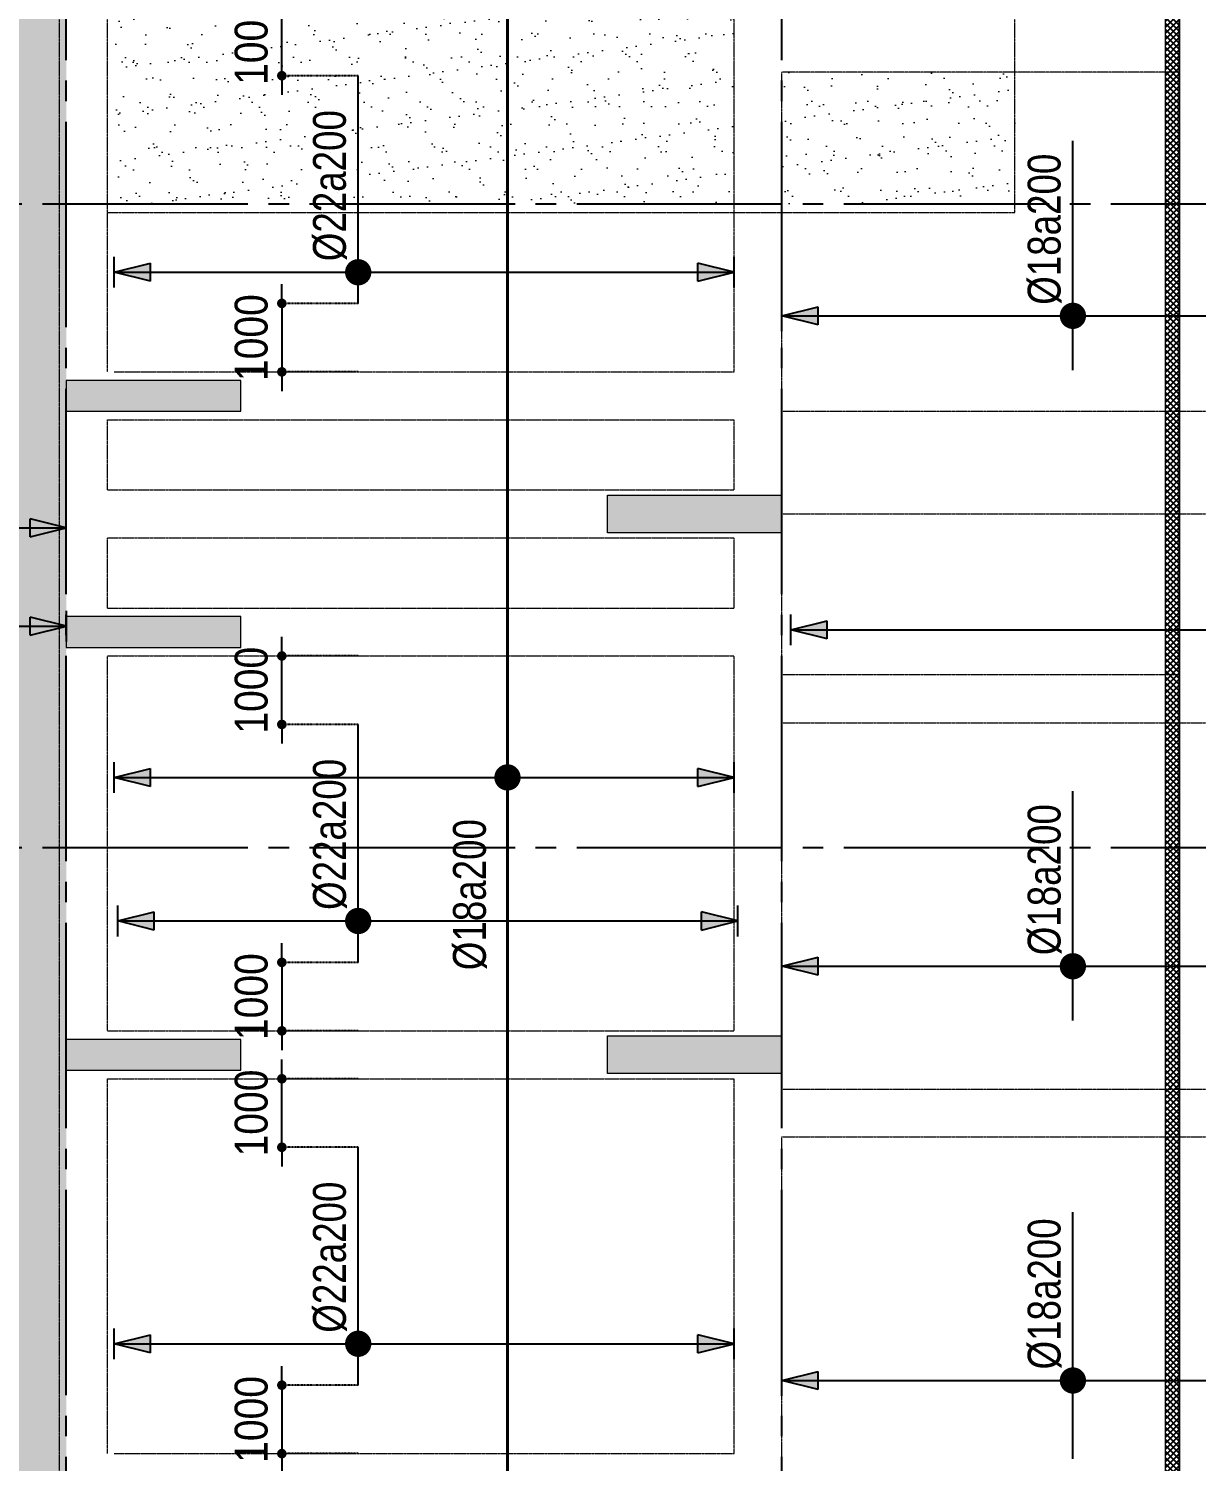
# Model space of a CAD drawing. Header units: millimetres. Extents: x -3819597 to -2591384, y 582389 to 820195.
# Drawn here: x -2690206 to -2673157, y 717169 to 738094 of the extents above; entities that cross this region are included whole.
import ezdxf
from ezdxf.enums import TextEntityAlignment as Align

# ---------------------------------------------------------------- set-up
doc = ezdxf.new("R2010")
doc.units = ezdxf.units.MM
doc.header["$MEASUREMENT"] = 0
for name, pattern in [('CENTER', [2, 1.25, -0.25, 0.25, -0.25]), ('CHG_XX_Damsan_Ham 2$0$CHG_XX_Damsan_Ham 2$0$HIDDEN', [0.375, 0.25, -0.125]), ('CHG_XX_Luoi truc$0$MB_Luoi truc$0$Center101', [13, 10, -1, 1, -1]), ('DOT2', [0.125, 0, -0.125]), ('HIDDEN', [0.375, 0.25, -0.125])]:
    doc.linetypes.add(name, pattern=pattern)
doc.layers.get('0').update_dxf_attribs({"lineweight": 9})
doc.layers.get('Defpoints').update_dxf_attribs({"color": 10, "lineweight": 0})
for name, color, linetype in [('02HN. TEXT B', 1, 'Continuous'), ('08HN. SSS X', 6, 'Continuous'), ('12HN. GRID', 1, 'CENTER'), ("CHG_XX_Damsan_Ham 2$0$CHG_XX_Damsan_Ham 2$0$'S_General_Hatch_8", 8, 'Continuous'), ('CHG_XX_Damsan_Ham 2$0$DTE-MEP-REVISION-1', 2, 'Continuous'), ('CHG_XX_Luoi truc$0$Grid', 34, 'Continuous'), ('CHG_XX_Luoi truc$0$Grid Line', 8, 'CHG_XX_Luoi truc$0$MB_Luoi truc$0$Center101'), ('dim', 51, 'Continuous')]:
    doc.layers.add(name, color=color, linetype=linetype)
for name, color, linetype, lineweight in [('CHG_XX_Cot_Ham 2$0$COT', 5, 'Continuous', 13), ('CHG_XX_Cot_Ham 2$0$NS-Pier-H2', 150, 'Continuous', 13), ('CHG_XX_Cot_Ham 2$0$NS-Pier-H2 @ 1', 150, 'Continuous', 13), ('CHG_XX_Cot_Ham 2$0$NS-Pier-H2 @ 150', 150, 'Continuous', 13), ("CHG_XX_Damsan_Ham 2$0$CHG_XX_Damsan_Ham 2$0$'S_General_Hidden_1 Thin", 1, 'CHG_XX_Damsan_Ham 2$0$CHG_XX_Damsan_Ham 2$0$HIDDEN', 18), ('CHG_XX_Damsan_Ham 2$0$CHG_XX_Damsan_Ham 2$0$DBAO', 3, 'Continuous', 13), ('CHG_XX_Damsan_Ham 2$0$CHG_XX_Damsan_Ham 2$0$DTE-MEP-H-SLAB TEXT', 3, 'Continuous', 0), ('CHG_XX_Damsan_Ham 2$0$CHG_XX_Damsan_Ham 2$0$Start hatch', 8, 'Continuous', 25), ('CHG_XX_Damsan_Ham 2$0$DTE-MEP-H-SLAB TEXT', 3, 'Continuous', 0), ('CHG_XX_Damsan_Ham 2$0$HATCH', 57, 'Continuous', 9), ('thep chay suot', 5, 'HIDDEN', 40)]:
    doc.layers.add(name, color=color, linetype=linetype, lineweight=lineweight)
doc.styles.add('[HN042014]STYLE', font='arial.ttf', dxfattribs={"width": 0.8})
doc.styles.add('CHG_XX_Luoi truc$0$MB_Luoi truc$0$Grid A-F$0$VNI-HelveCB', font='VHELVCB_0.TTF')
doc.styles.add('MB_Luoi truc$0$Arial_C', font='arial.ttf', dxfattribs={"width": 0.85})
doc.dimstyles.new('200', dxfattribs={"dimscale": 200, "dimtxt": 2.4, "dimasz": 0.7, "dimexe": 0.0003, "dimexo": 0, "dimgap": 1, "dimtad": 1, "dimdec": 0, "dimzin": 12, "dimdsep": 46, "dimtxsty": 'MB_Luoi truc$0$Arial_C', "dimblk": 'MB_Luoi truc$0$_Dot', "dimcen": 0.5, "dimclrd": 256, "dimclre": 8, "dimclrt": 1, "dimadec": 0, "dimazin": 0, "dimtfac": 1, "dimtdec": 0, "dimtix": 1, "dimtmove": 2, "dimatfit": 3, "dimldrblk": 'MB_Luoi truc$0$HTT Arrow 30', "dimfxl": 1, "dimtolj": 1, "dimtzin": 0, "dimlwe": -1, "dimarcsym": 0})
pattern_1 = [(45, (273994.73, -8650), (-44.194174, 44.194174), []), (135, (273994.73, -8650), (-44.194174, -44.194174), [])]

# ---------------------------------------------------------------- blocks, each defined once
blk = doc.blocks.new('*U238')
at = {"layer": '12HN. GRID', "linetype": 'Continuous'}
h = blk.add_hatch(color=256, dxfattribs=at)
h.dxf.hatch_style = 1
h.paths.add_polyline_path([(-44, 1011.4), (44, 1011.4), (0, 1187.4)])
h = blk.add_hatch(color=256, dxfattribs=at)
h.dxf.hatch_style = 1
h.paths.add_polyline_path([(0, -1829.2), (44, -1653.2), (-44, -1653.2)])
at = {"layer": '08HN. SSS X', "linetype": 'ByBlock', "ltscale": 10}
for p, q in [((-151.5, 0), (956.8, 0)), ((-151.5, 0), (-151.5, 0)), ((956.8, 0), (956.8, 0))]:
    blk.add_line(p, q, dxfattribs=at)
at = {"layer": '12HN. GRID', "linetype": 'Continuous'}
for p, q in [((-75, 1187.4), (75, 1187.4)), ((-44, 1011.4), (0, 1187.4)), ((0, 1187.4), (0, -1829.2)), ((0, 1187.4), (44, 1011.4)), ((-44, 1011.4), (44, 1011.4)), ((-44, -1653.2), (44, -1653.2)), ((-44, -1653.2), (0, -1829.2)), ((0, -1829.2), (44, -1653.2)), ((-75, -1829.2), (75, -1829.2))]:
    blk.add_line(p, q, dxfattribs=at)
at = {"layer": '12HN. GRID', "linetype": 'Continuous', "const_width": 64, "flags": 128}
blk.add_lwpolyline([(-32, 0, 1), (32, 0, 1)], format="xyb", close=True, dxfattribs=at)
at = {"layer": '02HN. TEXT B', "linetype": 'ByBlock', "style": '[HN042014]STYLE', "width": 0.8, "flags": 8}
blk.add_attdef('1', text='', height=160, dxfattribs=at).set_placement((53.8, 140), align=Align.MIDDLE_LEFT)
blk.add_attdef('0', text='', height=160, dxfattribs=at).set_placement((1102.5, 160), align=Align.MIDDLE_CENTER)
at = {"layer": 'Defpoints', "color": 9, "linetype": 'ByBlock', "style": '[HN042014]STYLE', "width": 0.8, "flags": 9}
for tag, p in [('2', (2293.3, 2422.8)), ('3', (2293.3, 2018)), ('4', (2293.3, 1613.3)), ('5', (2293.3, 1222.8))]:
    blk.add_attdef(tag, text='', height=250, dxfattribs=at).set_placement(p, align=Align.MIDDLE_CENTER)
blk = doc.blocks.new('MB_Luoi truc$0$_Dot')
at = {"color": 0, "linetype": 'ByBlock', "lineweight": -2}
blk.add_line((-0.5, 0), (-1, 0), dxfattribs=at)
at = {"color": 0, "linetype": 'ByBlock', "const_width": 0.5}
blk.add_lwpolyline([(-0.25, 0, 1), (0.25, 0, 1)], format="xyb", close=True, dxfattribs=at)
blk = doc.blocks.new('*D205')
at = {"layer": 'Defpoints', "color": 0, "transparency": 16777216}
for p in [(-2685394, 734081), (-2686509, 733081), (-2685394, 733081)]:
    blk.add_point(p, dxfattribs=at)
at = {"layer": 'dim', "lineweight": -2, "transparency": 16777216}
for p, q in [((-2686509, 734221), (-2686509, 734361)), ((-2686509, 734081), (-2686509, 733081)), ((-2686509, 732941), (-2686509, 732801))]:
    blk.add_line(p, q, dxfattribs=at)
at = {"layer": 'dim', "color": 8, "linetype": 'DOT2', "transparency": 16777216}
for p, q in [((-2685394, 734081), (-2686509, 734081)), ((-2685394, 733081), (-2686509, 733081))]:
    blk.add_line(p, q, dxfattribs=at)
at = {"layer": 'dim', "lineweight": -2, "transparency": 16777216, "xscale": 140, "yscale": 140, "zscale": 140}
for p, rotation in [((-2686509, 734081), 270), ((-2686509, 733081), 90)]:
    blk.add_blockref('MB_Luoi truc$0$_Dot', p, dxfattribs=dict(at, rotation=rotation))
at = {"layer": 'dim', "color": 1, "transparency": 16777216, "insert": (-2686954, 733581), "char_height": 480, "attachment_point": 5, "rotation": 90, "style": 'MB_Luoi truc$0$Arial_C'}
blk.add_mtext('\\A1;1000', dxfattribs=at)
blk = doc.blocks.new('MB_Luoi truc$0$HTT Arrow 30')
blk.add_hatch(color=256).paths.add_polyline_path([(-2.5, 0.375), (-2.5, -0.375), (0, 0)])
at = {"color": 0, "linetype": 'ByBlock', "lineweight": -2}
for p, q in [((0, 0), (-2.5, 0.375)), ((-2.5, -0.375), (-2.5, 0.375)), ((0, 0), (-2.5, -0.375))]:
    blk.add_line(p, q, dxfattribs=at)
blk = doc.blocks.new('*D206')
at = {"layer": 'Defpoints', "color": 0, "transparency": 16777216}
for p in [(-2686509, 738406), (-2685394, 738406), (-2685394, 737406)]:
    blk.add_point(p, dxfattribs=at)
at = {"layer": 'dim', "lineweight": -2, "transparency": 16777216}
for p, q in [((-2686509, 738546), (-2686509, 738686)), ((-2686509, 737406), (-2686509, 738406)), ((-2686509, 737266), (-2686509, 737126))]:
    blk.add_line(p, q, dxfattribs=at)
at = {"layer": 'dim', "color": 8, "linetype": 'DOT2', "transparency": 16777216}
for p, q in [((-2685394, 738406), (-2686509, 738406)), ((-2685394, 737406), (-2686509, 737406))]:
    blk.add_line(p, q, dxfattribs=at)
at = {"layer": 'dim', "lineweight": -2, "transparency": 16777216, "xscale": 140, "yscale": 140, "zscale": 140}
for p, rotation in [((-2686509, 738406), 270), ((-2686509, 737406), 90)]:
    blk.add_blockref('MB_Luoi truc$0$_Dot', p, dxfattribs=dict(at, rotation=rotation))
at = {"layer": 'dim', "color": 1, "transparency": 16777216, "insert": (-2686954, 737906), "char_height": 480, "attachment_point": 5, "rotation": 90, "style": 'MB_Luoi truc$0$Arial_C'}
blk.add_mtext('\\A1;1000', dxfattribs=at)
blk = doc.blocks.new('*U193')
at = {"layer": '12HN. GRID', "linetype": 'Continuous'}
h = blk.add_hatch(color=256, dxfattribs=at)
h.dxf.hatch_style = 1
h.paths.add_polyline_path([(-44, 993.3), (44, 993.3), (0, 1169.3)])
h = blk.add_hatch(color=256, dxfattribs=at)
h.dxf.hatch_style = 1
h.paths.add_polyline_path([(0, -1847.3), (44, -1671.3), (-44, -1671.3)])
at = {"layer": '08HN. SSS X', "linetype": 'ByBlock', "ltscale": 10}
for p, q in [((-201.5, 0), (956.8, 0)), ((-201.5, 0), (-201.5, 0)), ((956.8, 0), (956.8, 0))]:
    blk.add_line(p, q, dxfattribs=at)
at = {"layer": '12HN. GRID', "linetype": 'Continuous'}
for p, q in [((-75, 1169.3), (75, 1169.3)), ((-44, 993.3), (0, 1169.3)), ((0, 1169.3), (0, -1847.3)), ((0, 1169.3), (44, 993.3)), ((-44, 993.3), (44, 993.3)), ((-44, -1671.3), (44, -1671.3)), ((-44, -1671.3), (0, -1847.3)), ((0, -1847.3), (44, -1671.3)), ((-75, -1847.3), (75, -1847.3))]:
    blk.add_line(p, q, dxfattribs=at)
at = {"layer": '12HN. GRID', "linetype": 'Continuous', "const_width": 64, "flags": 128}
blk.add_lwpolyline([(-32, 0, 1), (32, 0, 1)], format="xyb", close=True, dxfattribs=at)
at = {"layer": '02HN. TEXT B', "linetype": 'ByBlock', "style": '[HN042014]STYLE', "width": 0.8, "flags": 8}
blk.add_attdef('1', text='', height=160, dxfattribs=at).set_placement((53.8, 140), align=Align.MIDDLE_LEFT)
blk.add_attdef('0', text='', height=160, dxfattribs=at).set_placement((1102.5, 160), align=Align.MIDDLE_CENTER)
at = {"layer": 'Defpoints', "color": 9, "linetype": 'ByBlock', "style": '[HN042014]STYLE', "width": 0.8, "flags": 9}
for tag, p in [('2', (2293.3, 2422.8)), ('3', (2293.3, 2018)), ('4', (2293.3, 1613.3)), ('5', (2293.3, 1222.8))]:
    blk.add_attdef(tag, text='', height=250, dxfattribs=at).set_placement(p, align=Align.MIDDLE_CENTER)
blk = doc.blocks.new('*D208')
at = {"layer": 'Defpoints', "color": 0, "transparency": 16777216}
for p in [(-2685394, 724456), (-2686509, 723456), (-2685394, 723456)]:
    blk.add_point(p, dxfattribs=at)
at = {"layer": 'dim', "lineweight": -2, "transparency": 16777216}
for p, q in [((-2686509, 724596), (-2686509, 724736)), ((-2686509, 724456), (-2686509, 723456)), ((-2686509, 723316), (-2686509, 723176))]:
    blk.add_line(p, q, dxfattribs=at)
at = {"layer": 'dim', "color": 8, "linetype": 'DOT2', "transparency": 16777216}
for p, q in [((-2685394, 724456), (-2686509, 724456)), ((-2685394, 723456), (-2686509, 723456))]:
    blk.add_line(p, q, dxfattribs=at)
at = {"layer": 'dim', "lineweight": -2, "transparency": 16777216, "xscale": 140, "yscale": 140, "zscale": 140}
for p, rotation in [((-2686509, 724456), 270), ((-2686509, 723456), 90)]:
    blk.add_blockref('MB_Luoi truc$0$_Dot', p, dxfattribs=dict(at, rotation=rotation))
at = {"layer": 'dim', "color": 1, "transparency": 16777216, "insert": (-2686954, 723956), "char_height": 480, "attachment_point": 5, "rotation": 90, "style": 'MB_Luoi truc$0$Arial_C'}
blk.add_mtext('\\A1;1000', dxfattribs=at)
blk = doc.blocks.new('*D209')
at = {"layer": 'Defpoints', "color": 0, "transparency": 16777216}
for p in [(-2686509, 728931), (-2685394, 728931), (-2685394, 727931)]:
    blk.add_point(p, dxfattribs=at)
at = {"layer": 'dim', "lineweight": -2, "transparency": 16777216}
for p, q in [((-2686509, 729071), (-2686509, 729211)), ((-2686509, 727931), (-2686509, 728931)), ((-2686509, 727791), (-2686509, 727651))]:
    blk.add_line(p, q, dxfattribs=at)
at = {"layer": 'dim', "color": 8, "linetype": 'DOT2', "transparency": 16777216}
for p, q in [((-2685394, 728931), (-2686509, 728931)), ((-2685394, 727931), (-2686509, 727931))]:
    blk.add_line(p, q, dxfattribs=at)
at = {"layer": 'dim', "lineweight": -2, "transparency": 16777216, "xscale": 140, "yscale": 140, "zscale": 140}
for p, rotation in [((-2686509, 728931), 270), ((-2686509, 727931), 90)]:
    blk.add_blockref('MB_Luoi truc$0$_Dot', p, dxfattribs=dict(at, rotation=rotation))
at = {"layer": 'dim', "color": 1, "transparency": 16777216, "insert": (-2686954, 728431), "char_height": 480, "attachment_point": 5, "rotation": 90, "style": 'MB_Luoi truc$0$Arial_C'}
blk.add_mtext('\\A1;1000', dxfattribs=at)
blk = doc.blocks.new('*U241')
at = {"layer": '12HN. GRID', "linetype": 'Continuous'}
h = blk.add_hatch(color=256, dxfattribs=at)
h.dxf.hatch_style = 1
h.paths.add_polyline_path([(-44, 1011.4), (44, 1011.4), (0, 1187.4)])
h = blk.add_hatch(color=256, dxfattribs=at)
h.dxf.hatch_style = 1
h.paths.add_polyline_path([(0, -1829.2), (44, -1653.2), (-44, -1653.2)])
at = {"layer": '08HN. SSS X', "linetype": 'ByBlock', "ltscale": 10}
for p, q in [((-201.5, 0), (956.8, 0)), ((-201.5, 0), (-201.5, 0)), ((956.8, 0), (956.8, 0))]:
    blk.add_line(p, q, dxfattribs=at)
at = {"layer": '12HN. GRID', "linetype": 'Continuous'}
for p, q in [((-75, 1187.4), (75, 1187.4)), ((-44, 1011.4), (0, 1187.4)), ((0, 1187.4), (0, -1829.2)), ((0, 1187.4), (44, 1011.4)), ((-44, 1011.4), (44, 1011.4)), ((-44, -1653.2), (44, -1653.2)), ((-44, -1653.2), (0, -1829.2)), ((0, -1829.2), (44, -1653.2)), ((-75, -1829.2), (75, -1829.2))]:
    blk.add_line(p, q, dxfattribs=at)
at = {"layer": '12HN. GRID', "linetype": 'Continuous', "const_width": 64, "flags": 128}
blk.add_lwpolyline([(-32, 0, 1), (32, 0, 1)], format="xyb", close=True, dxfattribs=at)
at = {"layer": '02HN. TEXT B', "linetype": 'ByBlock', "style": '[HN042014]STYLE', "width": 0.8, "flags": 8}
blk.add_attdef('1', text='', height=160, dxfattribs=at).set_placement((53.8, 140), align=Align.MIDDLE_LEFT)
blk.add_attdef('0', text='', height=160, dxfattribs=at).set_placement((1102.5, 160), align=Align.MIDDLE_CENTER)
at = {"layer": 'Defpoints', "color": 9, "linetype": 'ByBlock', "style": '[HN042014]STYLE', "width": 0.8, "flags": 9}
for tag, p in [('2', (2293.3, 2422.8)), ('3', (2293.3, 2018)), ('4', (2293.3, 1613.3)), ('5', (2293.3, 1222.8))]:
    blk.add_attdef(tag, text='', height=250, dxfattribs=at).set_placement(p, align=Align.MIDDLE_CENTER)
blk = doc.blocks.new('*D210')
at = {"layer": 'Defpoints', "color": 0, "transparency": 16777216}
for p in [(-2685394, 718281), (-2686509, 717281), (-2685394, 717281)]:
    blk.add_point(p, dxfattribs=at)
at = {"layer": 'dim', "lineweight": -2, "transparency": 16777216}
for p, q in [((-2686509, 718421), (-2686509, 718561)), ((-2686509, 718281), (-2686509, 717281)), ((-2686509, 717141), (-2686509, 717001))]:
    blk.add_line(p, q, dxfattribs=at)
at = {"layer": 'dim', "color": 8, "linetype": 'DOT2', "transparency": 16777216}
for p, q in [((-2685394, 718281), (-2686509, 718281)), ((-2685394, 717281), (-2686509, 717281))]:
    blk.add_line(p, q, dxfattribs=at)
at = {"layer": 'dim', "lineweight": -2, "transparency": 16777216, "xscale": 140, "yscale": 140, "zscale": 140}
for p, rotation in [((-2686509, 718281), 270), ((-2686509, 717281), 90)]:
    blk.add_blockref('MB_Luoi truc$0$_Dot', p, dxfattribs=dict(at, rotation=rotation))
at = {"layer": 'dim', "color": 1, "transparency": 16777216, "insert": (-2686954, 717781), "char_height": 480, "attachment_point": 5, "rotation": 90, "style": 'MB_Luoi truc$0$Arial_C'}
blk.add_mtext('\\A1;1000', dxfattribs=at)
blk = doc.blocks.new('*D211')
at = {"layer": 'Defpoints', "color": 0, "transparency": 16777216}
for p in [(-2686509, 722756), (-2685394, 722756), (-2685394, 721756)]:
    blk.add_point(p, dxfattribs=at)
at = {"layer": 'dim', "lineweight": -2, "transparency": 16777216}
for p, q in [((-2686509, 722896), (-2686509, 723036)), ((-2686509, 721756), (-2686509, 722756)), ((-2686509, 721616), (-2686509, 721476))]:
    blk.add_line(p, q, dxfattribs=at)
at = {"layer": 'dim', "color": 8, "linetype": 'DOT2', "transparency": 16777216}
for p, q in [((-2685394, 722756), (-2686509, 722756)), ((-2685394, 721756), (-2686509, 721756))]:
    blk.add_line(p, q, dxfattribs=at)
at = {"layer": 'dim', "lineweight": -2, "transparency": 16777216, "xscale": 140, "yscale": 140, "zscale": 140}
for p, rotation in [((-2686509, 722756), 270), ((-2686509, 721756), 90)]:
    blk.add_blockref('MB_Luoi truc$0$_Dot', p, dxfattribs=dict(at, rotation=rotation))
at = {"layer": 'dim', "color": 1, "transparency": 16777216, "insert": (-2686954, 722256), "char_height": 480, "attachment_point": 5, "rotation": 90, "style": 'MB_Luoi truc$0$Arial_C'}
blk.add_mtext('\\A1;1000', dxfattribs=at)
blk = doc.blocks.new('*U688')
at = {"layer": '12HN. GRID', "linetype": 'Continuous'}
h = blk.add_hatch(color=256, dxfattribs=at)
h.dxf.hatch_style = 1
h.paths.add_polyline_path([(-44, 1738.1), (44, 1738.1), (0, 1914.1)])
h = blk.add_hatch(color=256, dxfattribs=at)
h.dxf.hatch_style = 1
h.paths.add_polyline_path([(0, -1102.6), (44, -926.6), (-44, -926.6)])
for p, q in [((-75, 1914.1), (75, 1914.1)), ((-44, 1738.1), (0, 1914.1)), ((0, 1914.1), (0, -1102.6)), ((0, 1914.1), (44, 1738.1)), ((-44, 1738.1), (44, 1738.1)), ((-44, -926.6), (44, -926.6)), ((-44, -926.6), (0, -1102.6)), ((0, -1102.6), (44, -926.6)), ((-75, -1102.6), (75, -1102.6))]:
    blk.add_line(p, q, dxfattribs=at)
at = {"layer": '12HN. GRID', "linetype": 'Continuous', "const_width": 64, "flags": 128}
blk.add_lwpolyline([(-32, 0, 1), (32, 0, 1)], format="xyb", close=True, dxfattribs=at)
at = {"layer": 'thep chay suot', "linetype": 'HIDDEN', "ltscale": 10}
blk.add_line((-8141.9, 0), (3882.9, 0), dxfattribs=at)
at = {"layer": '02HN. TEXT B', "linetype": 'ByBlock', "style": '[HN042014]STYLE', "width": 0.8, "flags": 8}
blk.add_attdef('1', text='', height=160, dxfattribs=at).set_placement((-938.4, 185.3), align=Align.MIDDLE_LEFT)
blk.add_attdef('0', text='', height=160, dxfattribs=at).set_placement((-351.3, 10.6), align=Align.MIDDLE_CENTER)
at = {"layer": 'Defpoints', "color": 9, "linetype": 'ByBlock', "style": '[HN042014]STYLE', "width": 0.8, "flags": 9}
for tag, p in [('2', (-7875.4, -1744.7)), ('3', (-7875.4, -2149.5)), ('4', (-7875.4, -2554.3)), ('5', (-7875.4, -2944.7))]:
    blk.add_attdef(tag, text='', height=250, dxfattribs=at).set_placement(p, align=Align.MIDDLE_CENTER)
blk = doc.blocks.new('*U910')
at = {"layer": '12HN. GRID', "linetype": 'Continuous'}
h = blk.add_hatch(color=256, dxfattribs=at)
h.dxf.hatch_style = 1
h.paths.add_polyline_path([(-44, 1239.8), (44, 1239.8), (0, 1415.8)])
h = blk.add_hatch(color=256, dxfattribs=at)
h.dxf.hatch_style = 1
h.paths.add_polyline_path([(0, -2234.2), (44, -2058.2), (-44, -2058.2)])
at = {"layer": '08HN. SSS X', "linetype": 'ByBlock', "ltscale": 10}
for p, q in [((-264.5, 0), (852.3, 0)), ((-264.5, 0), (-264.5, 0)), ((852.3, 0), (852.3, 0))]:
    blk.add_line(p, q, dxfattribs=at)
at = {"layer": '12HN. GRID', "linetype": 'Continuous'}
for p, q in [((-75, 1415.8), (75, 1415.8)), ((-44, 1239.8), (0, 1415.8)), ((0, 1415.8), (0, -2234.2)), ((0, 1415.8), (44, 1239.8)), ((-44, 1239.8), (44, 1239.8)), ((-44, -2058.2), (44, -2058.2)), ((-44, -2058.2), (0, -2234.2)), ((0, -2234.2), (44, -2058.2)), ((-75, -2234.2), (75, -2234.2))]:
    blk.add_line(p, q, dxfattribs=at)
at = {"layer": '12HN. GRID', "linetype": 'Continuous', "const_width": 64, "flags": 128}
blk.add_lwpolyline([(-32, 0, 1), (32, 0, 1)], format="xyb", close=True, dxfattribs=at)
at = {"layer": '02HN. TEXT B', "linetype": 'ByBlock', "style": '[HN042014]STYLE', "width": 0.8, "flags": 8}
blk.add_attdef('1', text='', height=160, dxfattribs=at).set_placement((53.8, 140), align=Align.MIDDLE_LEFT)
blk.add_attdef('0', text='', height=160, dxfattribs=at).set_placement((1102.5, 160), align=Align.MIDDLE_CENTER)
at = {"layer": 'Defpoints', "color": 9, "linetype": 'ByBlock', "style": '[HN042014]STYLE', "width": 0.8, "flags": 9}
for tag, p in [('2', (2188.8, 2083.7)), ('3', (2188.8, 1678.9)), ('4', (2188.8, 1274.1)), ('5', (2188.8, 883.7))]:
    blk.add_attdef(tag, text='', height=250, dxfattribs=at).set_placement(p, align=Align.MIDDLE_CENTER)
blk = doc.blocks.new('*U243')
at = {"layer": '12HN. GRID', "linetype": 'Continuous'}
h = blk.add_hatch(color=256, dxfattribs=at)
h.dxf.hatch_style = 1
h.paths.add_polyline_path([(-44, 1239.8), (44, 1239.8), (0, 1415.8)])
h = blk.add_hatch(color=256, dxfattribs=at)
h.dxf.hatch_style = 1
h.paths.add_polyline_path([(0, -2234.2), (44, -2058.2), (-44, -2058.2)])
at = {"layer": '08HN. SSS X', "linetype": 'ByBlock', "ltscale": 10}
for p, q in [((-264.5, 0), (852.3, 0)), ((-264.5, 0), (-264.5, 0)), ((852.3, 0), (852.3, 0))]:
    blk.add_line(p, q, dxfattribs=at)
at = {"layer": '12HN. GRID', "linetype": 'Continuous'}
for p, q in [((-75, 1415.8), (75, 1415.8)), ((-44, 1239.8), (0, 1415.8)), ((0, 1415.8), (0, -2234.2)), ((0, 1415.8), (44, 1239.8)), ((-44, 1239.8), (44, 1239.8)), ((-44, -2058.2), (44, -2058.2)), ((-44, -2058.2), (0, -2234.2)), ((0, -2234.2), (44, -2058.2)), ((-75, -2234.2), (75, -2234.2))]:
    blk.add_line(p, q, dxfattribs=at)
at = {"layer": '12HN. GRID', "linetype": 'Continuous', "const_width": 64, "flags": 128}
blk.add_lwpolyline([(-32, 0, 1), (32, 0, 1)], format="xyb", close=True, dxfattribs=at)
at = {"layer": '02HN. TEXT B', "linetype": 'ByBlock', "style": '[HN042014]STYLE', "width": 0.8, "flags": 8}
blk.add_attdef('1', text='', height=160, dxfattribs=at).set_placement((53.8, 140), align=Align.MIDDLE_LEFT)
blk.add_attdef('0', text='', height=160, dxfattribs=at).set_placement((1102.5, 160), align=Align.MIDDLE_CENTER)
at = {"layer": 'Defpoints', "color": 9, "linetype": 'ByBlock', "style": '[HN042014]STYLE', "width": 0.8, "flags": 9}
for tag, p in [('2', (2188.8, 2083.7)), ('3', (2188.8, 1678.9)), ('4', (2188.8, 1274.1)), ('5', (2188.8, 883.7))]:
    blk.add_attdef(tag, text='', height=250, dxfattribs=at).set_placement(p, align=Align.MIDDLE_CENTER)
blk = doc.blocks.new('*U242')
at = {"layer": '12HN. GRID', "linetype": 'Continuous'}
h = blk.add_hatch(color=256, dxfattribs=at)
h.dxf.hatch_style = 1
h.paths.add_polyline_path([(-44, 1239.8), (44, 1239.8), (0, 1415.8)])
h = blk.add_hatch(color=256, dxfattribs=at)
h.dxf.hatch_style = 1
h.paths.add_polyline_path([(0, -2234.2), (44, -2058.2), (-44, -2058.2)])
at = {"layer": '08HN. SSS X', "linetype": 'ByBlock', "ltscale": 10}
for p, q in [((-381.1, 0), (819, 0)), ((-381.1, 0), (-381.1, 0)), ((819, 0), (819, 0))]:
    blk.add_line(p, q, dxfattribs=at)
at = {"layer": '12HN. GRID', "linetype": 'Continuous'}
for p, q in [((-75, 1415.8), (75, 1415.8)), ((-44, 1239.8), (0, 1415.8)), ((0, 1415.8), (0, -2234.2)), ((0, 1415.8), (44, 1239.8)), ((-44, 1239.8), (44, 1239.8)), ((-44, -2058.2), (44, -2058.2)), ((-44, -2058.2), (0, -2234.2)), ((0, -2234.2), (44, -2058.2)), ((-75, -2234.2), (75, -2234.2))]:
    blk.add_line(p, q, dxfattribs=at)
at = {"layer": '12HN. GRID', "linetype": 'Continuous', "const_width": 64, "flags": 128}
blk.add_lwpolyline([(-32, 0, 1), (32, 0, 1)], format="xyb", close=True, dxfattribs=at)
at = {"layer": '02HN. TEXT B', "linetype": 'ByBlock', "style": '[HN042014]STYLE', "width": 0.8, "flags": 8}
blk.add_attdef('1', text='', height=160, dxfattribs=at).set_placement((53.8, 140), align=Align.MIDDLE_LEFT)
blk.add_attdef('0', text='', height=160, dxfattribs=at).set_placement((1102.5, 160), align=Align.MIDDLE_CENTER)
at = {"layer": 'Defpoints', "color": 9, "linetype": 'ByBlock', "style": '[HN042014]STYLE', "width": 0.8, "flags": 9}
for tag, p in [('2', (2188.8, 2083.7)), ('3', (2188.8, 1678.9)), ('4', (2188.8, 1274.1)), ('5', (2188.8, 883.7))]:
    blk.add_attdef(tag, text='', height=250, dxfattribs=at).set_placement(p, align=Align.MIDDLE_CENTER)
blk = doc.blocks.new('*U718')
at = {"layer": '12HN. GRID', "linetype": 'Continuous'}
h = blk.add_hatch(color=256, dxfattribs=at)
h.dxf.hatch_style = 1
h.paths.add_polyline_path([(0, -6406.3), (44, -6230.3), (-44, -6230.3)])
for p, q in [((0, 11643.7), (0, -6406.3)), ((-44, -6230.3), (44, -6230.3)), ((-44, -6230.3), (0, -6406.3)), ((0, -6406.3), (44, -6230.3)), ((-75, -6406.3), (75, -6406.3))]:
    blk.add_line(p, q, dxfattribs=at)
at = {"layer": '02HN. TEXT B', "linetype": 'ByBlock', "style": '[HN042014]STYLE', "width": 0.8, "flags": 8}
blk.add_attdef('1', text='', height=160, dxfattribs=at).set_placement((116, 185.3), align=Align.MIDDLE_LEFT)
blk.add_attdef('0', text='', height=160, dxfattribs=at).set_placement((-351.3, 10.6), align=Align.MIDDLE_CENTER)
at = {"layer": 'Defpoints', "color": 9, "linetype": 'ByBlock', "style": '[HN042014]STYLE', "width": 0.8, "flags": 9}
for tag, p in [('2', (-7831.9, 6469.7)), ('3', (-7831.9, 6064.9)), ('4', (-7831.9, 5660.1)), ('5', (-7831.9, 5269.7))]:
    blk.add_attdef(tag, text='', height=250, dxfattribs=at).set_placement(p, align=Align.MIDDLE_CENTER)
blk = doc.blocks.new('*U745')
at = {"layer": '12HN. GRID', "linetype": 'Continuous'}
h = blk.add_hatch(color=256, dxfattribs=at)
h.dxf.hatch_style = 1
h.paths.add_polyline_path([(0, -11973.1), (44, -11797.1), (-44, -11797.1)])
for p, q in [((0, 6077.3), (0, -11973.1)), ((-44, -11797.1), (44, -11797.1)), ((-44, -11797.1), (0, -11973.1)), ((0, -11973.1), (44, -11797.1)), ((-75, -11973.1), (75, -11973.1))]:
    blk.add_line(p, q, dxfattribs=at)
at = {"layer": '02HN. TEXT B', "linetype": 'ByBlock', "style": '[HN042014]STYLE', "width": 0.8, "flags": 8}
blk.add_attdef('1', text='', height=160, dxfattribs=at).set_placement((53.8, 140), align=Align.MIDDLE_LEFT)
blk.add_attdef('0', text='', height=160, dxfattribs=at).set_placement((1102.5, 160), align=Align.MIDDLE_CENTER)
at = {"layer": 'Defpoints', "color": 9, "linetype": 'ByBlock', "style": '[HN042014]STYLE', "width": 0.8, "flags": 9}
for tag, p in [('2', (2066.4, 2422.8)), ('3', (2066.4, 2018)), ('4', (2066.4, 1613.3)), ('5', (2066.4, 1222.8))]:
    blk.add_attdef(tag, text='', height=250, dxfattribs=at).set_placement(p, align=Align.MIDDLE_CENTER)
blk = doc.blocks.new('*U1035')
at = {"layer": 'CHG_XX_Cot_Ham 2$0$NS-Pier-H2 @ 1'}
h = blk.add_hatch(color=256, dxfattribs=at)
h.dxf.hatch_style = 1
h.paths.add_polyline_path([(450, 0), (0, 0), (0, -2550), (450, -2550)])
at = {"layer": 'CHG_XX_Cot_Ham 2$0$NS-Pier-H2 @ 150'}
h = blk.add_hatch(color=256, dxfattribs=at)
h.dxf.hatch_style = 1
h.paths.add_polyline_path([(450, 0), (0, 0), (0, -2550), (450, -2550)])
blk = doc.blocks.new('CHG_XX_Cot_Ham 2$0$Block A_C450x2250')
at = {"layer": 'CHG_XX_Cot_Ham 2$0$NS-Pier-H2'}
blk.add_lwpolyline([(450, -2550), (0, -2550), (0, 0), (450, 0)], close=True, dxfattribs=at)
blk.add_blockref('*U1035', (0, 0), dxfattribs=at)
blk = doc.blocks.new('*U1038')
at = {"layer": 'CHG_XX_Cot_Ham 2$0$NS-Pier-H2 @ 1'}
h = blk.add_hatch(color=256, dxfattribs=at)
h.dxf.hatch_style = 1
h.paths.add_polyline_path([(550, 0), (0, 0), (0, -2550), (550, -2550)])
at = {"layer": 'CHG_XX_Cot_Ham 2$0$NS-Pier-H2 @ 150'}
h = blk.add_hatch(color=256, dxfattribs=at)
h.dxf.hatch_style = 1
h.paths.add_polyline_path([(550, 0), (0, 0), (0, -2550), (550, -2550)])
blk = doc.blocks.new('CHG_XX_Cot_Ham 2$0$550x2550')
at = {"layer": 'CHG_XX_Cot_Ham 2$0$NS-Pier-H2'}
blk.add_lwpolyline([(550, -2550), (0, -2550), (0, 0), (550, 0)], close=True, dxfattribs=at)
blk.add_blockref('*U1038', (0, 0), dxfattribs=at)
blk = doc.blocks.new('*U1029')
at = {"layer": 'CHG_XX_Luoi truc$0$Grid Line'}
blk.add_line((0, 0), (0, 608), dxfattribs=at)
at = {"layer": 'CHG_XX_Luoi truc$0$Grid', "lineweight": -2, "style": 'CHG_XX_Luoi truc$0$MB_Luoi truc$0$Grid A-F$0$VNI-HelveCB'}
for tag, p in [('GRIDSUB', (0, 617)), ('GRID', (0, -9))]:
    blk.add_attdef(tag, text='', height=5, dxfattribs=at).set_placement(p, align=Align.MIDDLE)
blk = doc.blocks.new('*U1031')
at = {"layer": 'CHG_XX_Luoi truc$0$Grid Line'}
blk.add_line((0, 0), (0, 438), dxfattribs=at)
at = {"layer": 'CHG_XX_Luoi truc$0$Grid', "lineweight": -2, "style": 'CHG_XX_Luoi truc$0$MB_Luoi truc$0$Grid A-F$0$VNI-HelveCB'}
for tag, p in [('GRIDSUB', (0, 447)), ('GRID', (0, -9))]:
    blk.add_attdef(tag, text='', height=5, dxfattribs=at).set_placement(p, align=Align.MIDDLE)
blk = doc.blocks.new('CHG_XX_Luoi truc')
at = {"layer": 'CHG_XX_Luoi truc$0$Grid', "xscale": 300, "yscale": 300, "zscale": 300}
for p in [(76850, -12747), (87300, -12747)]:
    blk.add_blockref('*U1029', p, dxfattribs=at)
at = {"layer": 'CHG_XX_Luoi truc$0$Grid', "xscale": 300.0000000000013, "yscale": 300.0000000000013, "zscale": 300.0000000000013, "rotation": 90}
for p in [(110703, 125550), (110703, 116150)]:
    blk.add_blockref('*U1031', p, dxfattribs=at)
blk = doc.blocks.new('CHG_XX_Cot_Ham 2')
at = {"layer": 'CHG_XX_Cot_Ham 2$0$NS-Pier-H2'}
h = blk.add_hatch(color=256, dxfattribs=at)
h.dxf.hatch_style = 1
h.paths.add_polyline_path([(99639.2, 163400), (-10900, 163400), (-10900, 85450), (-300, 85450), (-300, 84050), (32350, 84050), (32350, -9000), (103575.5, -9000), (106050, -6022), (106050, 158254.3)])
h.paths.add_polyline_path([(99533.7, 163100), (105750, 158110.4), (105750, 90450), (105650, 90450), (105750, 90450), (105750, 13850), (105750, 13722.3), (105750, -5913.6), (103434.7, -8700), (93599.8, -8700), (93299.8, -8700), (32650, -8700), (32650, 84350), (0, 84350), (0, 85750), (-10600, 85750), (-10600, 163100), (93600, 163100)], flags=16)
at = {"layer": 'CHG_XX_Cot_Ham 2$0$COT', "xscale": -1, "rotation": 90}
for p in [(76850, 122975), (76850, 119525)]:
    blk.add_blockref('CHG_XX_Cot_Ham 2$0$Block A_C450x2250', p, dxfattribs=at)
at = {"layer": 'CHG_XX_Cot_Ham 2$0$NS-Pier-H2'}
blk.add_blockref('CHG_XX_Luoi truc', (0, 0), dxfattribs=at)
at = {"layer": 'CHG_XX_Cot_Ham 2$0$NS-Pier-H2', "rotation": 90}
for p in [(84750, 120750), (84750, 112850)]:
    blk.add_blockref('CHG_XX_Cot_Ham 2$0$550x2550', p, dxfattribs=at)
at = {"layer": 'CHG_XX_Cot_Ham 2$0$NS-Pier-H2', "xscale": -1, "rotation": 90}
blk.add_blockref('CHG_XX_Cot_Ham 2$0$Block A_C450x2250', (76850, 113350), dxfattribs=at)
blk = doc.blocks.new('CHG_XX_Damsan_Ham 2$0$CHG_XX_Damsan_Ham 2$0$sdfsgdh')
at = {"layer": 'CHG_XX_Damsan_Ham 2$0$CHG_XX_Damsan_Ham 2$0$Start hatch', "ltscale": 0.5}
h = blk.add_hatch(dxfattribs=at)
h.set_pattern_fill('ANSI37', color=256, scale=500)
h.set_pattern_definition(pattern_1)
h.paths.add_polyline_path([(103800, -3), (103600, -3), (103600, -403), (102202, -403), (102202, 1800), (102002, 1800), (102002, -603), (103600, -603), (103600, -36361), (103800, -36361)])
h = blk.add_hatch(dxfattribs=at)
h.set_pattern_fill('ANSI37', color=256, scale=500)
h.set_pattern_definition(pattern_1)
h.paths.add_polyline_path([(103800, -36361), (103600, -36361), (103600, -74225), (103800, -74225)])
at = {"layer": 'CHG_XX_Damsan_Ham 2$0$DTE-MEP-H-SLAB TEXT', "color": 2, "ltscale": 0.5, "flags": 128}
blk.add_lwpolyline([(103600, -74225), (103600, -603)], dxfattribs=at)
at = {"layer": 'CHG_XX_Damsan_Ham 2$0$DTE-MEP-REVISION-1', "ltscale": 0.5}
blk.add_line((103800, -3), (103800, -74225), dxfattribs=at)
blk = doc.blocks.new('CHG_XX_Damsan_Ham 2', base_point=(3089256, -609981))
at = {"layer": "CHG_XX_Damsan_Ham 2$0$CHG_XX_Damsan_Ham 2$0$'S_General_Hatch_8"}
h = blk.add_hatch(dxfattribs=at)
h.set_pattern_fill('CROSS', color=256, scale=2000)
edge = h.paths.add_edge_path()
edge.add_line((76750, 42625), (76750, 65250))
edge.add_line((76750, 65250), (76750, 65850))
edge.add_line((76750, 65850), (77900, 65850))
edge.add_line((77900, 65850), (77900, 89350))
edge.add_line((77900, 89350), (76850, 89350))
edge.add_line((76850, 89350), (76850, 90650))
edge.add_line((76850, 90650), (76852, 131950))
edge.add_line((76852, 131950), (51950, 131950))
edge.add_line((51950, 131950), (51950, 130600))
edge.add_line((51950, 130600), (22700, 130600))
edge.add_line((22700, 130600), (22700, 84050))
edge.add_line((22700, 84050), (32350, 84050))
edge.add_line((32350, 84050), (32350, 22700))
edge.add_line((32350, 22700), (76500, 22700))
edge.add_line((76500, 22700), (76500, 23518))
edge.add_line((76500, 23518), (76750, 23518))
edge.add_line((76750, 23518), (76750, 42625))
edge.add_line((76750, 42625), (76750, 43198))
at = {"layer": 'CHG_XX_Damsan_Ham 2$0$HATCH'}
h = blk.add_hatch(dxfattribs=at)
h.set_pattern_fill('AR-SAND', color=256, scale=262.5)
h.paths.add_polyline_path([(86600, 128425), (77550, 128425), (77550, 125550), (86600, 125550)])
h = blk.add_hatch(dxfattribs=at)
h.set_pattern_fill('AR-SAND', color=256, scale=262.5)
h.paths.add_polyline_path([(90700, 127475), (87300, 127475), (87300, 125550), (90700, 125550)])
at = {"layer": "CHG_XX_Damsan_Ham 2$0$CHG_XX_Damsan_Ham 2$0$'S_General_Hidden_1 Thin", "ltscale": 10}
for p, q in [((90700, 125425), (90700, 140025)), ((76750, 89350), (76750, 131950)), ((77450, 123100), (77450, 128425)), ((86600, 123100), (86600, 128425)), ((93100, 127475), (87300, 127475)), ((87300, 122525), (87300, 127475)), ((93100, 127475), (93100, 118675)), ((77450, 125425), (90700, 125425)), ((77550, 123100), (86600, 123100)), ((87300, 122525), (98250, 122525)), ((77450, 121375), (77450, 122400)), ((77450, 122400), (86600, 122400)), ((86600, 121375), (86600, 122400)), ((77450, 121375), (86600, 121375)), ((87300, 118675), (87300, 121025)), ((87300, 121025), (98250, 121025)), ((77450, 119650), (77450, 120675)), ((77450, 120675), (86600, 120675)), ((86600, 119650), (86600, 120675)), ((77450, 119650), (86600, 119650)), ((77450, 113475), (77450, 118950)), ((77450, 118950), (86600, 118950)), ((86600, 113475), (86600, 118950)), ((93100, 118675), (87300, 118675)), ((87300, 112625), (87300, 117975)), ((87300, 117975), (98250, 117975)), ((77450, 113475), (86600, 113475)), ((77450, 107300), (77450, 112775)), ((77450, 112775), (86600, 112775)), ((86600, 107300), (86600, 112775)), ((87300, 112625), (98250, 112625)), ((87300, 106125), (87300, 111925)), ((87300, 111925), (98250, 111925)), ((77550, 107300), (86600, 107300))]:
    blk.add_line(p, q, dxfattribs=at)
at = {"layer": 'CHG_XX_Damsan_Ham 2$0$CHG_XX_Damsan_Ham 2$0$DBAO'}
blk.add_blockref('CHG_XX_Cot_Ham 2', (0, 0), dxfattribs=at)
at = {"layer": 'CHG_XX_Damsan_Ham 2$0$CHG_XX_Damsan_Ham 2$0$DTE-MEP-H-SLAB TEXT'}
blk.add_blockref('CHG_XX_Damsan_Ham 2$0$CHG_XX_Damsan_Ham 2$0$sdfsgdh', (-10700, 160900), dxfattribs=at)
at = {"layer": 'CHG_XX_Damsan_Ham 2$0$HATCH'}
blk.add_blockref('CHG_XX_Cot_Ham 2', (0, 0), dxfattribs=at)
blk = doc.blocks.new('*U911')
at = {"layer": '12HN. GRID', "linetype": 'Continuous'}
h = blk.add_hatch(color=256, dxfattribs=at)
h.dxf.hatch_style = 1
h.paths.add_polyline_path([(-44, 2344.1), (44, 2344.1), (0, 2520.1)])
for p, q in [((-75, 2520.1), (75, 2520.1)), ((-44, 2344.1), (0, 2520.1)), ((0, 2520.1), (0, -1086.5)), ((0, 2520.1), (44, 2344.1)), ((-44, 2344.1), (44, 2344.1))]:
    blk.add_line(p, q, dxfattribs=at)
at = {"layer": '02HN. TEXT B', "linetype": 'ByBlock', "style": '[HN042014]STYLE', "width": 0.8, "flags": 8}
blk.add_attdef('1', text='', height=160, dxfattribs=at).set_placement((94.5, 185.3), align=Align.MIDDLE_LEFT)
blk.add_attdef('0', text='', height=160, dxfattribs=at).set_placement((-351.3, 10.6), align=Align.MIDDLE_CENTER)
at = {"layer": 'Defpoints', "color": 9, "linetype": 'ByBlock', "style": '[HN042014]STYLE', "width": 0.8, "flags": 9}
for tag, p in [('2', (-7336, 4713.7)), ('3', (-7336, 4309)), ('4', (-7336, 3904.2)), ('5', (-7336, 3513.7))]:
    blk.add_attdef(tag, text='', height=250, dxfattribs=at).set_placement(p, align=Align.MIDDLE_CENTER)

msp = doc.modelspace()

# ---------------------------------------------------------------- block references
at = {"layer": '08HN. SSS X', "linetype": 'Continuous', "xscale": 3, "yscale": 3, "zscale": 3, "rotation": 90}
msp.add_blockref('*U745', (-2725574.9, 729366.5), dxfattribs=at)
at = {"layer": '08HN. SSS X', "linetype": 'Continuous'}
ref = msp.add_blockref('*U238', (-2685394.3, 734535.7), dxfattribs=dict(at, xscale=3, yscale=3, zscale=3, rotation=90))
ref.add_attrib('1', '%%c22a200', dxfattribs={"layer": '02HN. TEXT B', "linetype": 'ByBlock', "height": 480, "rotation": 90, "style": '[HN042014]STYLE', "width": 0.8}).set_placement((-2685814.3, 734697), align=Align.MIDDLE_LEFT)
ref = msp.add_blockref('*U910', (-2674959.2, 733899.3), dxfattribs=dict(at, xscale=3, yscale=3, zscale=3, rotation=90))
ref.add_attrib('1', '%%c18a200', dxfattribs={"layer": '02HN. TEXT B', "linetype": 'ByBlock', "height": 480, "rotation": 90, "style": '[HN042014]STYLE', "width": 0.8}).set_placement((-2675379.2, 734060.6), align=Align.MIDDLE_LEFT)
ref = msp.add_blockref('*U193', (-2685394.3, 725060.7), dxfattribs=dict(at, xscale=3, yscale=3, zscale=3, rotation=90))
ref.add_attrib('1', '%%c22a200', dxfattribs={"layer": '02HN. TEXT B', "linetype": 'ByBlock', "height": 480, "rotation": 90, "style": '[HN042014]STYLE', "width": 0.8}).set_placement((-2685814.3, 725222), align=Align.MIDDLE_LEFT)
ref = msp.add_blockref('*U243', (-2674959.2, 724399.3), dxfattribs=dict(at, xscale=3, yscale=3, zscale=3, rotation=90))
ref.add_attrib('1', '%%c18a200', dxfattribs={"layer": '02HN. TEXT B', "linetype": 'ByBlock', "height": 480, "rotation": 90, "style": '[HN042014]STYLE', "width": 0.8}).set_placement((-2675379.2, 724560.6), align=Align.MIDDLE_LEFT)
ref = msp.add_blockref('*U241', (-2685394.3, 718885.7), dxfattribs=dict(at, xscale=3, yscale=3, zscale=3, rotation=90))
ref.add_attrib('1', '%%c22a200', dxfattribs={"layer": '02HN. TEXT B', "linetype": 'ByBlock', "height": 480, "rotation": 90, "style": '[HN042014]STYLE', "width": 0.8}).set_placement((-2685814.3, 719047), align=Align.MIDDLE_LEFT)
ref = msp.add_blockref('*U242', (-2674959.2, 718349.3), dxfattribs=dict(at, xscale=3, yscale=3, zscale=3, rotation=90))
ref.add_attrib('1', '%%c18a200', dxfattribs={"layer": '02HN. TEXT B', "linetype": 'ByBlock', "height": 480, "rotation": 90, "style": '[HN042014]STYLE', "width": 0.8}).set_placement((-2675379.2, 718510.6), align=Align.MIDDLE_LEFT)
at = {"layer": 'dim'}
msp.add_blockref('CHG_XX_Damsan_Ham 2', (322749.3, 0), dxfattribs=at)
at = {"layer": 'thep chay suot', "xscale": 3, "yscale": 3, "zscale": 3, "rotation": 90}
for name, p in [('*U911', (-2671516.3, 729314.1)), ('*U718', (-2708875.5, 730801.6))]:
    msp.add_blockref(name, p, dxfattribs=at)
at = {"layer": 'thep chay suot'}
ref = msp.add_blockref('*U688', (-2683214.5, 727157.3), dxfattribs=dict(at, xscale=3, yscale=3, zscale=3, rotation=90))
ref.add_attrib('1', '%%c18a200', dxfattribs={"layer": '02HN. TEXT B', "linetype": 'ByBlock', "height": 480, "rotation": 90, "style": '[HN042014]STYLE', "width": 0.8}).set_placement((-2683770.4, 724342.1), align=Align.MIDDLE_LEFT)

# ---------------------------------------------------------------- dimensions: what is measured, and where the dimension line sits
at = {"layer": 'dim'}
for base, p1, p2, picture, middle in [((-2686508.6, 738406), (-2685394.3, 737406.2), (-2685394.3, 738406), '*D206', (-2686953.7, 737906.1)), ((-2686508.6, 733081), (-2685394.3, 734081.1), (-2685394.3, 733081), '*D205', (-2686953.7, 733581.1)), ((-2686508.6, 728931), (-2685394.3, 727931.2), (-2685394.3, 728931), '*D209', (-2686953.7, 728431.1)), ((-2686508.6, 723456), (-2685394.3, 724456.1), (-2685394.3, 723456), '*D208', (-2686953.7, 723956.1)), ((-2686508.6, 722756), (-2685394.3, 721756.2), (-2685394.3, 722756), '*D211', (-2686953.7, 722256.1)), ((-2686508.6, 717281), (-2685394.3, 718281.1), (-2685394.3, 717281), '*D210', (-2686953.7, 717781.1))]:
    dim = msp.add_linear_dim(base=base, p1=p1, p2=p2, angle=90, dimstyle='200', dxfattribs=at)
    dim.commit()
    dim.dimension.update_dxf_attribs({"geometry": picture, "text_midpoint": middle})

doc.saveas('drawing.dxf')
